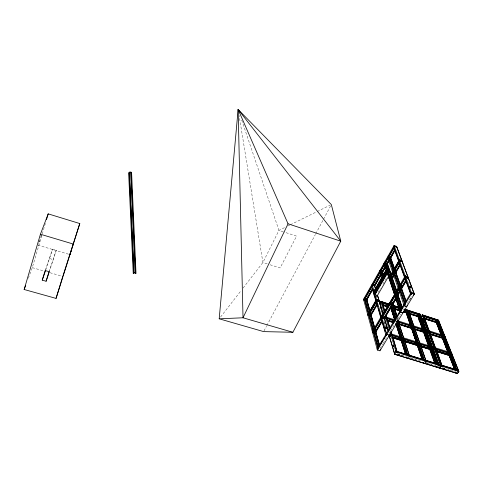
<?xml version="1.0" encoding="UTF-8"?>
<svg xmlns="http://www.w3.org/2000/svg" width="483" height="483" viewBox="0 0 483 483"><rect width="100%" height="100%" fill="white"/><g stroke="black" fill="none" stroke-linecap="round" stroke-linejoin="round"><path stroke-width="0.36" stroke-dasharray="2.42 1.81" d="M41.363 235.378L38.555 244.259M28.352 278.22L32.289 267.642L45.438 223.188M45.831 269.695L52.532 249.21L56.245 250.309L49.604 270.782M39.002 241.947L39.413 240.625M49.061 271.663L56.245 250.309M45.179 270.546L52.532 249.21M41.007 235.885L41.254 235.245M263.984 330.94L266.465 326.285M266.815 325.62L315.375 234.509M315.731 233.844L323.175 219.88M323.532 219.216L330.62 205.915M378.098 292.457L380.314 288.58M382.91 284.076L386.249 278.286M380.115 348.43L382.771 344.011M383.158 343.401L387.336 336.47M389.153 333.493L390.27 331.616M390.65 331.018L394.394 324.799M398.107 318.708L400.793 314.228M403.045 310.539L404.989 307.291M407.254 303.59L411.727 296.164M409.687 300.269L411.244 297.697M435.696 365.927L435.871 365.637L425.275 362.383M220.568 317.035L241.277 290.374M243.118 288.007L262.903 262.535L278.957 230.373L285 227.396M287.687 226.074L289.697 225.084M290.368 224.752L316.558 211.856M317.228 211.53L329.986 205.245M32.289 267.642L44.345 271.102M50.021 272.732L61.371 275.992M49.658 258.556L53.347 259.631M68.508 254.191L38.109 245.207M397.467 353.852L406.692 356.683M410.067 357.722L421.919 361.375M442.356 367.629L455.777 371.765M397.298 354.148L402.267 355.669M411.287 358.44L416.165 359.932M425.1 362.673L427.926 363.542M442.893 368.131L445.712 368.994M448.538 369.863L453.477 371.379M397.316 354.16L402.345 355.705M426.785 363.204L431.82 364.743M442.603 368.052L445.477 368.934M376.233 295.656L376.577 295.765M267.214 263.881L262.903 262.535L239.097 115.425M270.088 264.781L280.14 267.926L296.586 236.121L283.895 231.985M283.189 231.755L278.957 230.373L241.252 118.727M408.672 282.332L409.179 283.708M397.388 318.152L397.823 319.571M397.255 318.309L397.72 319.74M376.227 294.612L377.265 298.077M384.19 321.225L385.73 326.363M376.112 295.234L376.939 298.005M384.076 321.847L385.349 326.188"/><path stroke-width="0.72" d="M393.065 346.601L393.512 345.635M393.355 345.617L393.096 346.613M390.059 336.536L390.3 335.8M390.602 336.053L390.409 335.697M385.144 317.935L385.168 318.291M377.446 349.124L377.078 348.998L411.287 292.36L411.637 293.308L377.362 350.042L380 350.815M374.464 295.059L374.096 294.986L387.795 271.15M374.464 329.599L374.542 329.919M375.025 330.046L375.448 329.334L374.591 329.388M219.191 318.81L238.131 109.484L331.326 204.587L340.763 241.168L292.879 332.28L263.627 331.604L219.191 318.81L243.015 317.784L292.879 332.28M397.412 291.72L397.708 292.221L397.183 292.613M454.968 365.456L455.137 364.937M451.062 355.705L451.013 355.337M451.025 355.482L451.188 354.975M387.94 318.647L387.173 319.118M443.889 337.418L444.046 336.923M422.716 355.337L422.752 355.717M413.037 327.577L413.243 326.979M406.281 350.253L406.475 350.767M389.352 270.208L389.739 270.293L389.002 271.573L389.727 270.257L389.383 270.142L388.652 271.464M390.336 336.657L390.554 335.824M378.92 301.259L379.233 301.223M390.053 336.271L390.294 336.729M416.901 343.135L416.835 342.803M421.949 329.998L422.088 329.666M420.904 344.252L420.246 344.765M422.969 329.967L422.903 329.641M426.598 331.127L426.453 330.728M428.095 346.999L428.24 346.667M430.371 332.026L429.93 332.696M436.765 349.481L436.807 349.137M440.949 335.933L441.456 336.391M447.62 352.982L447.681 353.308M435.201 348.201L435.189 348.134M454.986 365.172L454.974 365.577M400.425 310.998L394.013 308.921M434.471 350.066L434.489 349.668M422.746 355.349L422.897 354.963M431.542 349.1L431.591 349.68M419.516 344.947L419.28 345.677M384.86 318.81L385.144 318.279M24.15 289.498L40.427 234.231L48.197 213.866L79.792 223.551L56.052 298.403L24.15 289.498L25.726 285.272M46.501 219.602L48.197 213.866M42.238 280.14L45.179 270.546L49.061 271.663L46.096 281.239L42.238 280.14L45.589 270.395M56.052 298.403L62.784 276.397M70.892 251.546L69.957 254.613L70.627 252.603M72.257 247.483L72.613 246.336M71.846 248.781L71.007 251.432M63.019 275.684L79.792 223.551M72.812 245.527L73.042 244.839M46.096 281.239L49.375 271.482M410.973 287.355L410.484 286.769M399.797 305.926L399.652 305.419M407.38 278.075L407.417 277.671M406.505 277.477L406.921 277.369M400.298 290.144L399.622 289.45M376.686 343.606L377.241 343.51M391.26 305.063L391.496 304.737M406.402 349.994L406.294 350.525M400.31 260.651L401.077 260.79M435.213 359.056L435.455 358.646M394.206 272.629L394.339 273.082M391.948 276.342L392.178 276.016M392.136 276.149L391.894 275.545L391.248 275.733M377.38 300.209L377.784 300.094M381.534 273.783L380.888 273.764M392.474 336.047L393.108 335.437M400.721 338.04L400.214 338.426M414.891 327.51L414.933 327.19M415.863 343.057L416.376 342.676M422.963 329.943L422.601 330.281M426.308 330.746L425.867 331.416L426.592 331.103M288.031 223.792L243.015 317.784L238.131 109.484L340.763 241.168L288.031 223.792L238.131 109.484L238.373 110.969M429.139 346.945L428.487 347.325M441.945 336.005L441.45 336.373M447.626 353.007L448.007 352.668M447.675 353.284L448.641 353.061M448.598 353.188L448.641 352.85M129.209 172.793L129.583 172.117L130.947 172.147L131.02 172.842L131.605 172.848L136.001 273.505L135.457 273.487L135.367 272.714L130.923 172.159L131.02 172.829M431.621 349.716L432.001 349.438M435.328 358.809L435.189 359.557M371.656 285.664L371.318 285.562L386.11 335.558M382.711 278.015L379.964 270.341L382.729 277.985M388.127 255.978L404.929 304.387C401.337 306.808 411.582 307.025 404.174 305.63L387.457 257.216M364.442 299.575L371.922 286.419L364.448 299.593M372.224 285.254L372.538 285.375L379.91 272.388M380.224 271.217L380.532 271.319L384.661 264.038L384.347 263.935M385.295 262.957L388.072 258.043L385.295 262.957L384.975 262.837M393.989 247.646L388.712 256.95L388.392 256.829M372.538 285.375L379.916 272.406L379.596 272.285M380.532 271.319L384.667 264.056M388.712 256.95L393.995 247.664M383.719 275.268L382.089 271.023L383.762 275.25M388.664 257.614L389.878 258.013L390.608 256.799L390.246 256.708L406.1 301.036M372.659 288.212L365.915 300.003L366.144 300.837L372.508 289.697L366.18 300.867L365.836 300.74L372.622 288.858M374.126 285.604L380.495 274.465M381.594 272.515L385.349 265.958M386.074 264.66L388.712 260.065M389.431 258.767L394.683 249.596M379.366 345.991L366.265 298.772L366.597 298.88L365.945 300.028L369.356 312.35M382.427 271.132L381.745 272.334L379.312 271.549L381.721 279.096L383.544 279.681L381.733 279.071M389.364 272.497L386.478 263.972L387.185 262.788L386.847 262.68L397.141 293.054M385.416 266.435L374.307 285.936L374.615 286.033L380.894 275.008M394.738 250.103L386.454 264.642L386.768 264.744L389.135 260.572M385.386 267.141L382.011 273.082L381.697 272.98M395.052 250.206L390.192 258.755L389.878 258.653M374.41 286.455L380.767 275.316M381.89 273.348L385.633 266.797M386.756 264.835L388.996 260.905M390.119 258.936L394.985 250.417M373.329 292.384L386.943 268.614L389.449 269.429L388.682 270.721M373.365 292.408L386.98 268.645M374.301 292.728L386.835 270.854M387.553 269.58L387.221 269.442M374.132 295.016L387.831 271.18M375.557 293.181L377.03 290.585M379.632 286.093L380.363 284.789M381.111 283.521L381.848 282.211M382.584 280.925L383.695 278.993M385.923 275.147L387.028 273.197M374.361 295.88L388.109 272.007M377.181 295.982L388.743 276.053M389.455 274.736L390.602 272.835L388.084 272.02M378.998 300.341L376.486 299.563L367.726 314.699L370.189 315.465L370.443 316.371L369.235 316.039M391.502 278.818L388.96 278.003L399.381 259.999L401.947 260.844L399.417 260.029M376.517 299.569L367.762 314.729L370.213 315.459M389.002 278.033L399.411 260.011L399.731 260.88L389.262 278.89L389.612 279.005M368.988 314.518L368.662 314.445L368.97 314.614L376.438 301.7L376.082 301.634M389.974 277.719L390.294 277.828L392.818 273.444M393.512 271.585L393.844 271.706L398.976 262.818M368.97 314.614L376.444 301.718M390.294 277.828L393.186 272.841M393.844 271.706L399.35 262.203M395.414 271.434L406.01 301.627M370.189 315.465L376.806 304.079M391.478 278.83L393.989 274.537M394.702 273.318L400.129 263.972M370.781 315.091L371.107 315.164M392.142 278.341L392.48 278.419M370.129 316.28L377.132 304.199M393.941 275.286L391.453 279.597L391.767 279.681L394.297 275.425M395.348 273.613L394.991 273.481L400.099 264.69M370.443 316.371L377.452 304.296M395.317 273.601L400.057 265.433M129.215 172.781L129.601 172.123L134.141 272.696L133.791 273.469L129.215 172.781L128.623 172.775L133.248 273.463L133.797 273.463L134.141 272.696L135.385 272.702L135.457 273.493L130.947 172.147M372.357 331.58L381.449 316.184M394.406 294.238L405.243 275.896L405.581 276.819L394.726 295.185M380.845 317.874L395.281 293.441M373.395 330.535L368.758 313.678M380.882 317.905L395.317 293.471M381.739 317.156L372.598 332.558L372.948 332.66M395.77 294.008L395.438 293.906M398.765 288.991L395.77 294.087L395.432 293.96M405.177 278.148L399.453 287.856L399.121 287.747M381.872 318.315L389.859 304.779M390.632 303.511L395.963 294.503L395.601 294.389L373.619 331.531L373.293 331.41L373.643 331.429L378.237 348.231M397.376 293.755L402.2 307.943M372.635 332.606L375.14 333.355L374.856 332.328L375.539 331.175M399.363 288.436L400.673 288.852L401.397 287.566M373.613 331.978L374.862 332.352L381.805 320.64M392.401 302.877L392.776 302.962L397.304 316.872L392.401 302.877L396.917 316.788M397.364 294.431L399.556 290.706M400.649 288.864L405.962 279.929M382.458 320.935L375.128 333.312L374.796 333.198L382.131 320.833M383.399 318.677L390.662 306.47M391.399 305.196L395.994 297.48M396.736 296.206L399.538 291.497M405.949 280.72L400.636 289.679L405.943 280.701M374.802 333.216L382.138 320.857M392.776 302.962L392.009 304.193M399.544 291.521L396.948 295.868L397.316 296.007M375.804 332.105L375.478 332.008M397.998 294.715L397.666 294.69M401.711 288.466L401.361 288.387M384.124 318.243L390.989 306.651M391.755 305.389L395.945 298.295M396.718 297.033L399.87 291.605M400.649 290.392L406.275 280.81M384.063 318.967L390.934 307.399M392.075 305.467L396.277 298.397L392.118 305.498M398.185 295.185L397.038 297.111L398.221 295.216L397.853 295.083M384.1 318.997L390.97 307.43M379.481 303.451L380.701 301.422L389.262 304.193M379.469 303.421L380.707 301.362L389.268 304.151M379.783 304.381L380.99 302.37M378.207 347.869L378.962 346.589M380.103 344.723L382.753 340.298M383.52 339.06L384.275 337.78M385.41 335.89L386.171 334.634L385.839 334.532L386.177 334.659M388.35 331.054L389.093 329.792M393.216 322.994L394.376 321.37M396.549 317.47L397.31 316.172M398.469 314.282L399.616 312.35M401.874 308.637L402.647 307.327M405.285 302.95L406.034 301.718M364.514 298.228L364.176 298.126L378.092 348.829L377.38 350.012L363.518 299.237L365.945 300.028L363.554 299.285L394.092 245.515L394.376 246.3L363.753 300.112L364.091 300.215M395.655 318.279L390.53 302.255L390.173 302.147L395.764 319.565L394.985 320.797L397.666 321.618M384.07 263.181L400.353 311.97C407.688 313.28 397.545 313.177 401.077 310.702L384.716 261.979M378.43 348.925L378.08 348.792M386.43 335.685L386.062 335.576L386.841 334.345M396.102 319.668L395.752 319.529M405.267 304.495L404.911 304.35M411.172 294.721L410.798 294.6L411.594 293.278L414.293 294.153L379.988 350.773M380.338 349.487L380.719 349.571M388.368 336.234L388.718 336.373M398.064 320.235L398.433 320.35M407.229 305.111L407.622 305.202M413.164 295.318L413.52 295.469M384.124 318.852L385.06 317.325M384.142 318.907L385.398 316.824L394.768 319.867M384.74 319.348L385.682 317.754L394.388 320.543M396.803 322.958L407.024 354.812M389.201 335.757L390.493 333.687L451.436 352.862M389.201 335.824L390.524 333.699M397.129 323.9L398.39 321.877M389.678 336.518L389.497 336.808L390.819 334.749M391.912 334.212L391.713 334.465L390.892 331.688M411.124 326.593L406.004 311.716L422.172 359.515M406.946 310.261L407.097 309.977L424.605 361.236L424.805 360.946M397.147 352.167L392.184 335.099M407.429 310.847L404.434 310.183M423.386 363.059L423.585 362.769L423.434 363.047L424.774 363.457L426.205 361.375L408.383 310.394L407.103 312.38L411.534 325.18M421.653 318.538L420.397 320.501L418.99 320.078L420.276 318.062L425.125 319.631M389.153 335.673L394.75 354.329L396.132 352.161L390.264 332.835M420.953 316.896L422.22 314.862L438.455 320.169L458.85 371.445L457.395 373.516L394.738 354.287L388.984 334.936M400.86 339.471L401.572 338.432M400.92 339.501L401.578 338.45M418.55 314.035L424.255 329.629L418.695 313.745L437.236 365.118M394.418 353.127L395.758 351.02M418.882 314.874L409.131 311.704M395.631 351.443L395.812 351.123L458.433 370.389L458.826 371.445L396.108 352.173M402.508 340.847L402.737 340.6L392.383 337.345M402.731 340.581L402.556 340.889L392.22 337.611L403.281 341.119M422.227 359.527L411.19 327.516L412.482 325.488M411.691 328.15L411.492 328.404M412.844 326.442L412.687 326.719L398.143 322.058M409.608 313.618L419.184 316.739L409.445 313.872M420.264 315.013L420.107 315.284L420.288 315.013L404.561 309.899M419.184 316.739L419.002 317.017L409.01 313.775M412.494 327.957L413.152 326.937L412.482 327.945L411.19 327.516M396.362 354.425L396.169 354.721L394.756 354.262L457.401 373.468M397.358 352.868L391.031 331.41M422.371 316.021L422.547 315.743L438.793 321.02L438.612 321.298L438.431 320.181L422.233 314.898M420.699 321.418L419.31 320.972L419.486 320.676L420.874 321.141M421.321 317.832L422.577 315.876M420.85 319.462L420.222 320.464L419.009 320.072M423.506 315.314L442.428 366.712L442.579 366.434M422.039 321.032L423.343 319.058M425.281 320.809L425.457 320.531L420.584 318.961L420.427 319.239L423.199 320.132M424.394 329.291L423.066 331.332L424.376 331.749M423.41 332.262L423.603 331.948M424.78 330.269L430.474 346.625L430.613 346.281M407.99 356.128L397.28 322.076M424.774 330.251L424.611 330.529L413.883 327.082M418.024 342.972L417.016 344.524L418.067 342.984M418.356 342.465L418.206 342.779M424.75 332.696L426.042 330.71M406.946 357.674L406.758 357.963L408.159 358.368L409.566 356.261L397.956 320.458L409.524 356.279M437.169 322.125L424.46 318.007M424.152 359.841L418.683 343.407M418.363 344.934L419.733 342.87M418.67 345.894L418.906 345.653L404.802 341.227M419.413 344.94L418.719 345.943L404.633 341.493M428.367 331.386L428.186 331.67L425.795 330.885M427.715 332.443L428.409 331.41M429.091 331.187C428.143 330.758 429.115 331.658 429.327 330.873M447.59 351.558L436.077 321.467L441.426 335.093M437.018 320.036L437.193 319.764L457.298 371.276L457.467 370.98M424.08 318.309L437.67 322.729L424.629 318.792M437.67 322.729L437.489 323L424.086 318.659M437.55 323.085L438.818 321.153M438.437 320.193L437.139 322.113L442.35 335.329M429.242 348.352L430.299 346.824M429.598 349.342L429.804 349.022M436.692 363.699L430.975 347.259M431.023 347.319L419.818 344.101M430.57 348.756L431.959 346.703M431.132 349.457L430.902 349.716L420.723 346.522M432.327 347.694L432.074 347.959L434.76 348.491M430.981 349.783L432.327 347.76M434.036 349.517L434.754 348.466M442.06 337.394L443.062 335.89M442.422 338.251L442.591 337.997L442.47 338.305M443.974 336.742L443.316 337.786L430.099 333.56M444.849 336.989L444.662 335.776M441.897 365.299L436.058 348.865M444.372 337.756L443.684 338.722L429.81 334.302M436.173 366.627L435.974 366.917L437.344 367.309L438.787 365.245L419.962 314.131M440.707 365.83L439.288 367.901L437.936 367.491M441.227 366.023L422.22 314.862M439.156 365.703L422.064 318.641L421.907 318.925M440.067 365.094L440.913 365.033M439.264 367.895L440.659 365.848L423.331 319.082M448.755 354.468L449.456 353.435M441.257 366.029L439.826 368.064L441.384 368.227L441.172 368.481M449.105 355.367L449.311 355.12L449.19 355.434M450.548 353.417L450.379 353.695L435.793 349.106M450.041 354.794L450.724 353.798M450.742 353.84L450.041 354.86L436.523 350.628M451.424 352.844L451.822 353.834L450.47 355.868L436.698 351.515M451.641 354.093L451.834 353.81L390.801 334.689M456.012 373.057L456.218 372.773L456.061 373.039L457.365 373.444L458.79 371.421L438.413 320.187M458.24 370.702L458.433 370.389L395.806 351.171M375.991 302.068L375.943 302.599M369.779 312.851L370.207 313.225L370.781 312.924M400.431 285.652L400.316 286.141M424.907 331.362L425.3 331.507M399.133 289.824L398.656 290.12M398.288 322.209L399.193 322.089M410.93 326.363L410.906 325.765M404.712 339.416L404.392 339.658M414.885 327.486L414.577 327.722M426.676 331.374L425.728 331.404M416.847 343.22L416.249 343.491M441.009 335.848L441.456 335.588M436.759 349.457L436.034 349.704M390.367 336.669L390.047 336.633M385.549 327.474L386.418 327.734M394.798 269.611L395.722 269.677M395.499 270.226L395.716 269.659M392.051 276.234L391.399 276.403M405.442 279.132L404.899 279.331M369.912 312.549L370.841 312.718M396.748 291.913L397.636 291.883M383.544 318.382L383.025 317.699M382.651 317.742L383.043 317.675M410.037 286.667L410.007 286.974M399.121 322.578L398.493 322.729M451.031 355.693L451.388 355.748M369.41 315.888L369.483 315.484M410.278 325.784L410.055 326.297M410.924 326.345L410.049 326.279M425.728 330.849L426.091 330.68M390.717 279.198L390.765 278.812M395.492 270.208L394.943 270.287M401.017 286.347L401.228 285.538M396.863 291.823L402.538 308.045M385.036 317.838L384.722 318.81M400.045 337.611L399.749 338.299M373.6 333.071L374.458 333.469M399.387 263.362L398.964 263.362M382.79 317.669L382.747 318.074M383.562 318.351L383.224 318.369M400.673 285.501L401.234 285.562M401.023 286.371L400.31 286.123M410.701 326.502L410.188 326.442M414.583 327.74L414.179 327.734M422.607 330.306L422.208 330.294M404.398 339.676L403.987 339.67M410.212 287.137L410.997 287.18M390.813 279.156L390.62 279.168M393.102 273.994L392.703 273.897M385.694 327.402L386.195 327.552M368.909 315.17L369.374 315.417M399.725 305.92L399.338 305.86M377.833 300.698L378.316 300.468M395.812 295.687L396.609 296.115M407.398 278.051L406.662 277.707M394.273 273.076L393.899 273.01M381.19 319.42L380.773 319.148M398.07 289.746L398.517 290.15M426.217 330.656L426.676 330.819M404.911 279.349L404.549 279.162M386.14 328.126L386.436 327.709M394.019 313.944L394.575 314.373M393.85 314.415L394.37 314.656M406.783 277.369L407.483 277.791M400.576 260.554L400.956 260.705M389.473 335.136L386.823 334.375L372.013 284.39M40.427 234.231L73.531 244.126M386.509 333.415L386.853 333.536M373.039 330.426L375.569 331.187M375.472 332.062L375.798 332.183M373.594 331.918L374.886 332.34M382.379 317.385L384.293 317.935M369.024 313.757L370.878 314.324M370.769 315.145L371.089 315.26M381.129 318.846L381.485 318.955M368.324 315.731L367.98 315.622L376.782 300.462L377.108 300.577M381.419 316.178L383.345 316.782M401.307 353.17L404.869 354.287M411.081 356.194L408.98 355.53L409.167 355.283M413.865 357.034L417.36 358.126M420.138 358.96L423.633 360.058M426.296 360.855L429.84 361.966M431.247 362.377L436.203 363.922M441.981 365.679L456.827 370.268M391.073 304.833L392.347 305.232M376.758 300.468L379.27 301.253M364.997 300.595L366.18 300.963M390.186 302.183L390.518 302.286M391.961 335.371L402.399 338.661L402.568 338.396L407.537 354.727M404.356 339.259L418.592 343.739M401.089 339.241L406.082 354.872M404.343 340.551L418.399 344.947M420.409 345.58L430.613 348.768M436.366 350.567L450.065 354.854M404.368 340.569L418.441 344.971M420.584 345.641L431.138 348.943M420.21 346.045L432.949 350.024M436.179 351.038L450.627 355.573L450.434 355.85L436.892 351.624M404.688 341.553L418.785 345.961M420.216 346.408L431.506 349.94M414.287 294.141L396.549 246.324L394.056 245.491L411.613 293.32L414.336 294.189L396.561 246.354M376.112 292.632L374.259 292.046L376.088 292.65M373.576 293.229L373.927 293.356L373.588 293.266L387.257 269.466L387.577 269.586M404.573 303.463L404.923 303.59M450.144 352.481L456.761 369.924M372.29 285.326L374.675 286.081M395.77 293.217L397.726 293.833M395.933 293.646L397.901 294.268M397.66 294.666L397.998 294.793M396.018 295.632L397.298 296.031M399.344 288.393L400.667 288.828M411.238 292.221L413.895 293.066M411.25 292.33L411.631 292.475M413.967 293.199L413.599 293.103M401.005 289.722L400.636 289.679M399.701 289.414L400.999 289.794M411.371 327.299L422.371 359.249L406.034 311.728M423.265 331.09L435.147 363.808M442.078 337.357L443.334 337.762M386.895 319.788L394.086 322.076M398.849 323.598L412.567 327.981M413.901 328.398L424.479 331.779M414.36 329.026L424.895 332.382L414.366 329.044M429.876 333.97L443.871 338.444L429.882 333.988M387.722 320.851L393.573 322.765M399.121 324.479L412.887 328.911M414.909 329.509L425.523 332.938M381.419 278.154L383.846 278.933M398.801 286.739L405.026 303.801M399.453 286.993L401.427 287.578M401.355 288.466L401.687 288.568M397.467 320.682L444.656 335.818M396.984 321.364L445.036 336.711M386.786 318.436L394.231 320.827M429.423 332.044L443.617 336.597L443.78 336.319L449.703 352.065M384.051 263.211L400.304 311.988M380.809 272.853L382.011 273.245M389.98 277.647L390.318 277.725M392.136 278.419L392.462 278.522M388.978 277.979L391.459 278.776M389.286 278.884L389.606 278.987M390.542 279.337L391.804 279.711M419.322 320.929L420.705 321.376M393.524 271.531L399.163 286.926M396.078 272.364L395.698 272.231L396.03 272.309M395.692 272.309L396.012 272.412M405.213 275.884L407.851 276.741M393.754 272.279L395.04 272.702M393.766 272.315L395.04 272.732M386.563 270.655L389.008 271.446L386.515 270.673M395.348 273.523L394.997 273.499M405.551 276.813L405.919 276.928M408.195 277.671L407.833 277.55M389.962 271.851L390.306 271.965M405.599 276.862L408.183 277.695M394.086 273.239L395.335 273.638M379.982 270.371L380.29 270.474M382.313 271.875L382.627 271.995M382.325 304.344L388.048 306.186M394.442 308.275L400.165 310.116M403.71 311.275L407.296 312.429M408.703 312.893L418.695 316.166L436.083 363.838M382.681 304.894L387.553 306.488M394.327 308.667L399.99 310.521M403.522 311.644L407.525 312.96L403.359 311.903M382.524 305.153L387.39 306.729M394.17 308.927L399.827 310.756M382.59 305.22L387.589 306.838M403.299 311.927L407.58 313.316M384.353 264.116L386.768 264.907M393.216 270.655L393.862 271.609M393.85 270.897L395.77 271.482M399.266 307.399L393.554 305.54L399.254 307.442M389.304 304.954L380.797 302.503M393.126 306.186L399.556 308.275M382.186 302.956L388.453 305.008M393.82 306.735L399.489 308.589M423.579 316.395L437.9 321.062M387.088 263.543L387.396 263.646M385.259 263.603L386.491 264.008M390.825 257.644L390.512 257.542M399.701 260.868L402.273 261.72M388.682 257.59L389.89 257.988L405.593 302.95M387.764 258.115L390.192 258.918M394.357 246.312L394.702 246.427M396.507 247.03L396.857 247.145M394.424 246.421L396.863 247.236M393.404 246.753L410.846 294.582M376.625 342.948L377.175 343.353M386.159 328.096L385.669 327.794M382.765 318.049L383.242 318.345M399.242 305.232L399.864 305.733M391.073 304.399L391.308 304.58M403.16 298.977L403.402 299.164M380.948 273.293L381.522 273.807M381.153 273.855L380.791 273.662M393.832 272.424L394.291 272.744M400.383 260.784L400.938 261.158M400.787 261.134L401.313 261.019M422.214 330.318L421.943 329.974M377.899 300.166L378.34 300.583M377.845 300.674L377.392 300.185M383.158 317.754L383.502 318.001M385.754 327.915L385.543 327.516M419.347 345.852L419.25 345.544M443.37 335.431L443.708 336.277M437.284 320.718L443.231 335.691M442.881 336.681L456.012 370.008M436.107 321.479L441.722 335.788M455.179 370.063L448.93 354.208L455.149 370.056M435.938 321.726L447.723 351.769M448.773 354.431L454.732 369.646M448.133 352.946L454.654 369.592M423.555 316.256L428.904 330.517M430.003 333.445L432.363 339.772M432.889 341.179L435.249 347.506M400.443 260.041L401.047 261.683M406.577 276.668L407.284 278.576M410.145 286.316L410.707 287.844M400.117 259.932L400.63 261.321M409.862 286.359L410.369 287.735M422.142 319.619L432.207 346.854M432.69 348.243L438.642 364.309M400.105 259.963L400.612 261.351M409.844 286.389L410.351 287.765M419.932 314.179L438.745 365.257M424.678 328.211L425.451 330.324M427.195 335.057L427.962 337.152M428.554 338.764L429.333 340.871M430.021 342.749L431.307 346.245M433.879 353.242L434.646 355.337M430.8 347.519L436.723 363.711M424.533 330.463L430.444 346.613M420.765 320.652L421.532 322.747M424.599 331.139L425.879 334.641M428.433 341.632L429.713 345.128M432.267 352.119L433.547 355.615M394.206 248.268L398.759 260.735M399.302 262.221L399.803 263.597M400.824 266.314L404.573 276.656M405.134 278.184L410.671 293.344M422.553 329.062L417.596 315.477L434.742 363.379M390.264 256.684L394.43 268.633M408.34 310.412L426.157 361.387M388.465 256.093L393.567 270.836M407.163 310.961L412.343 325.826M412.609 326.659L418.23 342.785M412.011 326.568L423.561 359.944M405.871 311.982L410.991 326.858M387.143 262.806L396.567 290.343M389.829 273.873L401.566 308.577M385.283 262.77L389.793 276.24M390.047 276.922L395.486 293.157M395.788 293.984L401.198 310.14M382.089 271.023L383.405 275.165M381.727 272.297L382.85 275.769M396.32 317.44L392.027 304.169L389.437 303.39L395.034 320.778M394.508 313.485L394.967 314.898M396.863 321.63L402.061 337.714M391.152 308.166L394.78 319.474M396.151 323.827L400.419 337.14M396.012 324.099L400.033 336.705M400.479 338.106L405.684 354.437M390.753 307.749L394.641 319.945M395.782 323.532L405.611 354.377M381.987 301.845L385.09 311.831M386.074 315.206L390.119 328.271M382.264 303.511L384.438 310.557M387.028 319.118L389.401 326.804M380.707 301.362L384.202 312.863M385.271 316.401L389.189 329.297M393.355 345.411L393.79 346.848M375.502 288.725L374.428 285.157L372.598 284.578L374.385 285.175L375.46 288.743M383.236 314.433L377.434 295.155L383.194 314.445M383.979 316.975L388.181 330.849M384.051 317.301L388.133 330.867M381.461 309.881L380.387 306.3L380.984 308.468M382.536 313.461L381.89 311.312L382.488 313.479M386.617 327.063L387.263 329.213M377.682 299.466L378.243 301.344M385.911 326.985L386.37 328.506M377.368 299.369L377.972 301.47M385.579 326.882L385.989 328.349M372.49 288.411L375.949 300.215M376.843 303.143L377.887 306.765M378.31 308.202L380.858 316.83M382.18 321.304L385.156 331.368M366.597 298.88L374.669 327.842M375.074 329.291L379.71 345.949M366.555 298.892L379.505 345.393M369.743 313.769L378.986 347.15M364.707 298.929L368.553 313.002M386.303 334.471L386.303 334.471M381.172 317.832L381.178 317.796M381.196 317.204L381.202 317.168M375.231 332.407L375.231 332.407M372.671 331.64L372.677 331.598M411.045 293.435L411.057 293.392M404.223 304.743L404.223 304.743M407.64 277.755L407.64 277.755M397.769 320.712L397.769 320.712M397.382 295.041L397.382 295.041M397.654 295.179L397.666 295.143M395.088 319.891L395.088 319.891M394.762 294.213L394.762 294.213M389.932 303.215L389.932 303.215M392.389 304.109L392.389 304.109M401.451 310.817L401.095 310.738L401.451 310.817M403.408 311.42L403.728 311.553L403.408 311.42M418.713 316.142L419.322 315.127L418.713 316.142M402.254 339.881L392.631 336.899L402.261 339.899M412.929 328.567L398.59 324.002L413.001 328.609M419.975 314.161L404.965 309.295L419.975 314.161M376.172 300.879L375.852 300.782L376.154 300.903M442.259 337.146L448.133 352.179L442.259 337.146M393.295 322.312L387.885 320.591L393.301 322.33M397.274 323.58L395.994 323.175L397.28 323.598M392.208 277.616L390.312 277.007L392.19 277.64"/></g></svg>
